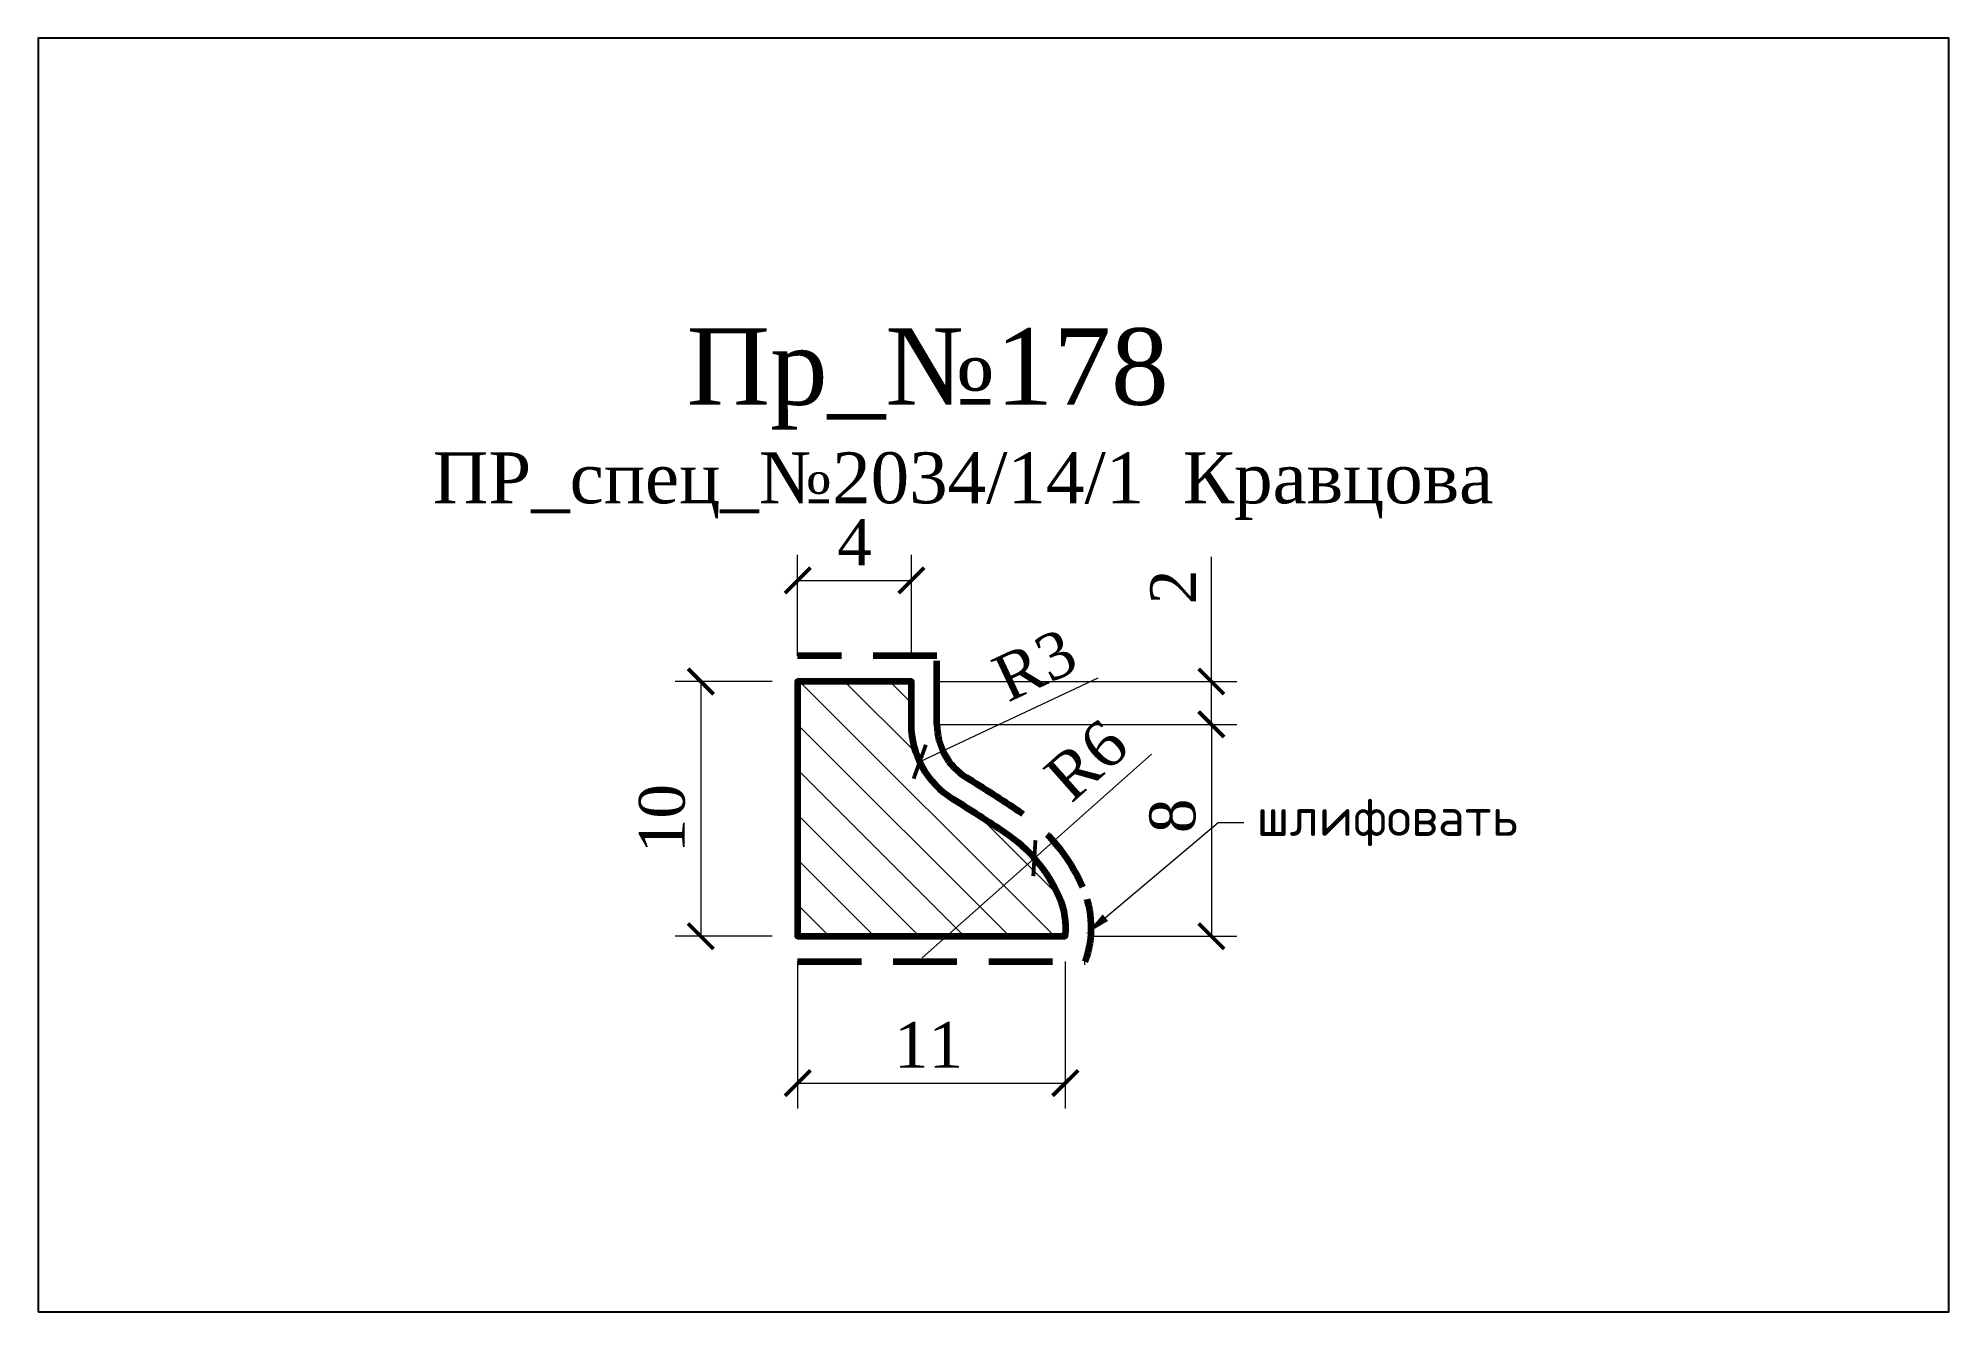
# Model space of a CAD drawing. Header units: millimetres. Extents: x 305297.7 to 305372.7, y -91965.5 to -91915.5.
import ezdxf
from ezdxf import colors
from ezdxf.entities.mleader import LeaderData, LeaderLine
from ezdxf.math import Vec2, Vec3

# ---------------------------------------------------------------- set-up
doc = ezdxf.new("R2010")
doc.units = ezdxf.units.MM
doc.header["$MEASUREMENT"] = 0
doc.linetypes.add('HIDDEN', pattern=[0.375, 0.25, -0.125])
doc.layers.add('Outside panel', color=7, linetype='Continuous', lineweight=18, true_color=0x7f5e57)
doc.layers.add('линия 50', color=1, linetype='Continuous', lineweight=211)
doc.layers.add('служебный слой РАЗМЕРЫ', color=7, linetype='Continuous', lineweight=9)
doc.layers.add('размеры в модели', color=7, linetype='Continuous')
doc.styles.add('ELECT', font='times.ttf')
doc.styles.get("Standard").update_dxf_attribs({"font": 'times.ttf'})
doc.styles.add('ЕСКД профили текст', font='isocpeur.ttf')
doc.dimstyles.new('M_1', dxfattribs={"dimtxt": 1.8, "dimasz": 1, "dimexe": 1, "dimexo": 1, "dimgap": 0.6, "dimtad": 1, "dimdec": 0, "dimdsep": 46, "dimtxsty": 'Standard', "dimblk": 'ARCHTICK', "dimcen": -5, "dimclrd": 7, "dimclre": 7, "dimclrt": 7, "dimadec": 0, "dimazin": 0, "dimtfac": 1, "dimtdec": 0, "dimtmove": 0, "dimatfit": 3, "dimfxl": 1, "dimtolj": 1, "dimtzin": 0, "dimlwd": 5, "dimlwe": 5, "dimarcsym": 0})

# ---------------------------------------------------------------- blocks, each defined once
blk = doc.blocks.new('_ArchTick')
at = {"color": 0, "linetype": 'ByBlock', "const_width": 0.15}
blk.add_lwpolyline([(-0.5, -0.5), (0.5, 0.5)], dxfattribs=at)
blk = doc.blocks.new('*D8')
at = {"layer": 'Defpoints', "color": 0, "ltscale": 1000, "transparency": 16777216}
for p in [(305335.448, -91942.429), (305332.321, -91943.896)]:
    blk.add_point(p, dxfattribs=at)
at = {"layer": 'размеры в модели', "color": 7, "lineweight": 5, "ltscale": 1000, "transparency": 16777216}
blk.add_line((305339.31, -91940.618), (305332.321, -91943.896), dxfattribs=at)
at = {"layer": 'размеры в модели', "color": 7, "lineweight": 5, "ltscale": 1000, "transparency": 16777216, "rotation": 205.129211495768}
blk.add_blockref('_ArchTick', (305332.321, -91943.896), dxfattribs=at)
at = {"layer": 'размеры в модели', "color": 7, "ltscale": 1000, "transparency": 16777216, "insert": (305336.839, -91940.103), "char_height": 1.8, "attachment_point": 5, "rotation": 25.12921}
blk.add_mtext('\\A1;R3', dxfattribs=at)
blk = doc.blocks.new('*D7')
at = {"layer": 'Defpoints', "color": 0, "ltscale": 1000, "transparency": 16777216}
for p in [(305336.821, -91947.681), (305332.414, -91951.589)]:
    blk.add_point(p, dxfattribs=at)
at = {"layer": 'размеры в модели', "color": 7, "lineweight": 5, "ltscale": 1000, "transparency": 16777216}
for p in [(305341.425, -91943.598), (305332.414, -91951.589)]:
    blk.add_line(p, (305336.821, -91947.681), dxfattribs=at)
at = {"layer": 'размеры в модели', "color": 7, "lineweight": 5, "ltscale": 1000, "transparency": 16777216, "rotation": 221.5670670611495}
blk.add_blockref('_ArchTick', (305336.821, -91947.681), dxfattribs=at)
at = {"layer": 'размеры в модели', "color": 7, "ltscale": 1000, "transparency": 16777216, "insert": (305338.866, -91943.842), "char_height": 1.8, "attachment_point": 5, "rotation": 41.56707}
blk.add_mtext('\\A1;R6', dxfattribs=at)
blk = doc.blocks.new('*D6')
at = {"layer": 'Defpoints', "color": 0, "ltscale": 1000, "transparency": 16777216}
for p in [(305331.994, -91942.429), (305338.036, -91950.743), (305343.769, -91950.743)]:
    blk.add_point(p, dxfattribs=at)
at = {"layer": 'размеры в модели', "color": 7, "lineweight": 5, "ltscale": 1000, "transparency": 16777216}
for p, q in [((305332.994, -91942.429), (305344.769, -91942.429)), ((305343.769, -91942.429), (305343.769, -91950.743)), ((305339.036, -91950.743), (305344.769, -91950.743))]:
    blk.add_line(p, q, dxfattribs=at)
for p, rotation in [((305343.769, -91942.429), 90), ((305343.769, -91950.743), 270)]:
    blk.add_blockref('_ArchTick', p, dxfattribs=dict(at, rotation=rotation))
at = {"layer": 'размеры в модели', "color": 7, "ltscale": 1000, "transparency": 16777216, "insert": (305342.253, -91946.02), "char_height": 1.8, "attachment_point": 5, "rotation": 90}
blk.add_mtext('\\A1;8', dxfattribs=at)
blk = doc.blocks.new('*D5')
at = {"layer": 'Defpoints', "color": 0, "ltscale": 1000, "transparency": 16777216}
for p in [(305331.994, -91940.743), (305331.994, -91942.429), (305343.769, -91942.429)]:
    blk.add_point(p, dxfattribs=at)
at = {"layer": 'размеры в модели', "color": 7, "lineweight": 5, "ltscale": 1000, "transparency": 16777216}
for p, q in [((305343.769, -91940.743), (305343.769, -91935.85)), ((305332.994, -91940.743), (305344.769, -91940.743)), ((305343.769, -91942.429), (305343.769, -91940.743)), ((305332.994, -91942.429), (305344.769, -91942.429))]:
    blk.add_line(p, q, dxfattribs=at)
for p, rotation in [((305343.769, -91940.743), 90), ((305343.769, -91942.429), 270)]:
    blk.add_blockref('_ArchTick', p, dxfattribs=dict(at, rotation=rotation))
at = {"layer": 'размеры в модели', "color": 7, "ltscale": 1000, "transparency": 16777216, "insert": (305342.269, -91937.031), "char_height": 1.8, "attachment_point": 5, "rotation": 90}
blk.add_mtext('\\A1;2', dxfattribs=at)
blk = doc.blocks.new('*D4')
at = {"layer": 'Defpoints', "color": 0, "ltscale": 1000, "transparency": 16777216}
for p in [(305327.529, -91950.743), (305338.036, -91950.743), (305338.036, -91956.509)]:
    blk.add_point(p, dxfattribs=at)
at = {"layer": 'размеры в модели', "color": 7, "lineweight": 5, "ltscale": 1000, "transparency": 16777216}
for p, q in [((305327.529, -91951.743), (305327.529, -91957.509)), ((305338.036, -91951.743), (305338.036, -91957.509)), ((305327.529, -91956.509), (305338.036, -91956.509))]:
    blk.add_line(p, q, dxfattribs=at)
at = {"layer": 'размеры в модели', "color": 7, "lineweight": 5, "ltscale": 1000, "transparency": 16777216, "rotation": 180}
blk.add_blockref('_ArchTick', (305327.529, -91956.509), dxfattribs=at)
at = {"layer": 'размеры в модели', "color": 7, "lineweight": 5, "ltscale": 1000, "transparency": 16777216}
blk.add_blockref('_ArchTick', (305338.036, -91956.509), dxfattribs=at)
at = {"layer": 'размеры в модели', "color": 7, "ltscale": 1000, "transparency": 16777216, "insert": (305332.669, -91955.009), "char_height": 1.8, "attachment_point": 5}
blk.add_mtext('\\A1;11', dxfattribs=at)
blk = doc.blocks.new('*D3')
at = {"layer": 'Defpoints', "color": 0, "ltscale": 1000, "transparency": 16777216}
for p in [(305327.529, -91940.743), (305323.726, -91950.743), (305327.529, -91950.743)]:
    blk.add_point(p, dxfattribs=at)
at = {"layer": 'размеры в модели', "color": 7, "lineweight": 5, "ltscale": 1000, "transparency": 16777216}
for p, q in [((305326.529, -91940.743), (305322.726, -91940.743)), ((305323.726, -91940.743), (305323.726, -91950.743)), ((305326.529, -91950.743), (305322.726, -91950.743))]:
    blk.add_line(p, q, dxfattribs=at)
for p, rotation in [((305323.726, -91940.743), 90), ((305323.726, -91950.743), 270)]:
    blk.add_blockref('_ArchTick', p, dxfattribs=dict(at, rotation=rotation))
at = {"layer": 'размеры в модели', "color": 7, "ltscale": 1000, "transparency": 16777216, "insert": (305322.21, -91946.128), "char_height": 1.8, "attachment_point": 5, "rotation": 90}
blk.add_mtext('\\A1;10', dxfattribs=at)
blk = doc.blocks.new('*D2')
at = {"layer": 'Defpoints', "color": 0, "ltscale": 1000, "transparency": 16777216}
for p in [(305331.994, -91936.778), (305327.529, -91940.743), (305331.994, -91940.743)]:
    blk.add_point(p, dxfattribs=at)
at = {"layer": 'размеры в модели', "color": 7, "lineweight": 5, "ltscale": 1000, "transparency": 16777216}
for p, q in [((305327.529, -91939.743), (305327.529, -91935.778)), ((305331.994, -91939.743), (305331.994, -91935.778)), ((305327.529, -91936.778), (305331.994, -91936.778))]:
    blk.add_line(p, q, dxfattribs=at)
at = {"layer": 'размеры в модели', "color": 7, "lineweight": 5, "ltscale": 1000, "transparency": 16777216, "rotation": 180}
blk.add_blockref('_ArchTick', (305327.529, -91936.778), dxfattribs=at)
at = {"layer": 'размеры в модели', "color": 7, "lineweight": 5, "ltscale": 1000, "transparency": 16777216}
blk.add_blockref('_ArchTick', (305331.994, -91936.778), dxfattribs=at)
at = {"layer": 'размеры в модели', "color": 7, "ltscale": 1000, "transparency": 16777216, "insert": (305329.761, -91935.278), "char_height": 1.8, "attachment_point": 5}
blk.add_mtext('\\A1;4', dxfattribs=at)

msp = doc.modelspace()

# ---------------------------------------------------------------- hatches: boundary and pattern name
at = {"layer": 'Outside panel', "ltscale": 1000}
h = msp.add_hatch(dxfattribs=at)
h.set_pattern_fill('ANSI31', color=256, scale=10, angle=90)
h.set_pattern_definition([(135, (-5680.8776, 5917.4708), (-0.8838834765, -0.8838834765), [])])
edge = h.paths.add_edge_path()
edge.add_arc((305332.414, -91951.589), 5.89, 23.71593, 56.38733)
edge.add_arc((305288.581, -92017.532), 85.072, 56.38733, 58.03408)
edge.add_arc((305335.448, -91942.429), 3.454, 180, 238.03408, ccw=False)
edge.add_line((305331.994, -91942.429), (305331.994, -91940.743))
edge.add_line((305331.994, -91940.743), (305327.529, -91940.743))
edge.add_line((305327.529, -91940.743), (305327.529, -91950.743))
edge.add_line((305327.529, -91950.743), (305338.036, -91950.743))
edge.add_arc((305335.112, -91950.404), 2.944, 353.38818, 383.71593)

# ---------------------------------------------------------------- linework, layer by layer
at = {"color": 6, "ltscale": 1000}
msp.add_lwpolyline([(305297.717, -91965.49), (305372.717, -91965.49), (305372.717, -91915.49), (305297.717, -91915.49)], close=True, dxfattribs=at)
at = {"layer": 'линия 50', "color": 1, "linetype": 'HIDDEN', "ltscale": 10, "true_color": 0xff0909}
msp.add_lwpolyline([(305327.529, -91951.743), (305338.821, -91951.743, 0.192399), (305338.722, -91948.818, 0.143529), (305336.228, -91945.851, 0.007185), (305334.149, -91944.512, -0.258776), (305332.994, -91942.429), (305332.994, -91939.743), (305327.529, -91939.743)], format="xyb", dxfattribs=at)
at = {"layer": 'линия 50', "color": 7}
msp.add_lwpolyline([(305337.807, -91949.22, 0.143529), (305335.675, -91946.684, 0.007185), (305333.619, -91945.36, -0.258776), (305331.994, -91942.429), (305331.994, -91940.743), (305327.529, -91940.743), (305327.529, -91950.743), (305338.036, -91950.743, 0.133108)], format="xyb", close=True, dxfattribs=at)

# ---------------------------------------------------------------- texts
at = {"color": 5, "ltscale": 1000, "style": 'ELECT'}
msp.add_text('Пр_№178', height=3, dxfattribs=at).set_placement((305323.171, -91929.881))
at = {"color": 7, "ltscale": 1000, "style": 'ELECT'}
msp.add_text('ПР_спец_№2034/14/1  Кравцова', height=2, dxfattribs=at).set_placement((305313.206, -91933.748))

# ---------------------------------------------------------------- dimensions: what is measured, and where the dimension line sits
at = {"layer": 'размеры в модели', "color": 7, "ltscale": 1000}
for base, p1, p2, picture, middle in [((305331.994, -91936.778), (305327.529, -91940.743), (305331.994, -91940.743), '*D2', (305329.761, -91936.778)), ((305338.036, -91956.509), (305327.529, -91950.743), (305338.036, -91950.743), '*D4', (305332.669, -91956.509))]:
    dim = msp.add_linear_dim(base=base, p1=p1, p2=p2, dimstyle='M_1', dxfattribs=at)
    dim.commit()
    dim.dimension.update_dxf_attribs({"geometry": picture, "text_midpoint": middle, "dimtype": 128})
for base, p1, p2, picture, middle in [((305343.769, -91942.429), (305331.994, -91940.743), (305331.994, -91942.429), '*D5', (305343.769, -91937.031)), ((305323.726, -91950.743), (305327.529, -91940.743), (305327.529, -91950.743), '*D3', (305323.726, -91946.128)), ((305343.769, -91950.743), (305331.994, -91942.429), (305338.036, -91950.743), '*D6', (305343.769, -91946.02))]:
    dim = msp.add_linear_dim(base=base, p1=p1, p2=p2, angle=90, dimstyle='M_1', dxfattribs=at)
    dim.commit()
    dim.dimension.update_dxf_attribs({"geometry": picture, "text_midpoint": middle, "dimtype": 128})
dim = msp.add_radius_dim(center=(305335.448, -91942.429), mpoint=(305332.321, -91943.896), dimstyle='M_1', dxfattribs=at)
dim.commit()
dim.dimension.update_dxf_attribs({"geometry": '*D8', "text_midpoint": (305337.483, -91941.475), "dimtype": 132})
dim = msp.add_radius_dim(center=(305332.414, -91951.589), mpoint=(305336.821, -91947.681), dimstyle='M_1', dxfattribs=at)
dim.commit()
dim.dimension.update_dxf_attribs({"geometry": '*D7', "text_midpoint": (305338.866, -91943.842)})

# ---------------------------------------------------------------- leaders
at = {"layer": 'служебный слой РАЗМЕРЫ'}
ml = msp.add_multileader_mtext('Standard', dxfattribs=at)
ml.set_content('\\A1;шлифовать', color=256, style='ЕСКД профили текст')
ml.set_leader_properties(color=256, linetype='ByLayer', lineweight=-1)
ml.build(insert=Vec2(0, 0))
ml.multileader.update_dxf_attribs({"dogleg_length": 1, "arrow_head_size": 1})
ctx = ml.context
ctx.base_point, ctx.char_height, ctx.arrow_head_size, ctx.landing_gap_size, ctx.plane_origin = Vec3(305345.042, -91946.282), 1.5, 1, 0.5, Vec3(305364.077, -91915.427)
notes = []
notes.append((ctx, [(1, (1, 1, 0), (305344.042, -91946.282), (1, 0), 1, [(0, [(305338.844, -91950.66)], 0, [])])]))
ctx.mtext.insert, ctx.mtext.flow_direction = Vec3(305345.542, -91945.307), 5
for ctx, leaders in notes:
    for number, flags, end, landing, length, lines in leaders:
        leader = LeaderData()
        leader.index, (leader.has_last_leader_line, leader.has_dogleg_vector, leader.attachment_direction) = number, flags
        leader.last_leader_point, leader.dogleg_vector, leader.dogleg_length = Vec3(end), Vec3(landing), length
        for number, points, colour, breaks in lines:
            line = LeaderLine()
            line.index, line.vertices, line.color, line.breaks = number, Vec3.list(points), colors.encode_raw_color(colour), breaks
            leader.lines.append(line)
        ctx.leaders.append(leader)

doc.saveas('drawing.dxf')
